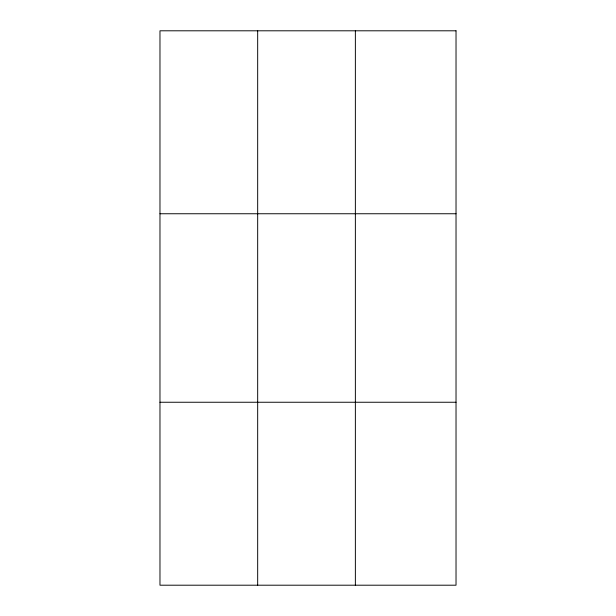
<?xml version="1.0" encoding="UTF-8"?>
<svg xmlns="http://www.w3.org/2000/svg" width="616" height="616" viewBox="0 0 616 616"><rect width="100%" height="100%" fill="white"/><g stroke="black" fill="none" stroke-linecap="round" stroke-linejoin="round"><path stroke-width="0.92" d="M257.673 585.2L257.673 30.8M355.37 585.2L355.37 30.8M159.975 213.752L456.025 213.752M159.975 402.248L456.025 402.248M456.025 30.8L456.025 585.2L159.975 585.2L159.975 30.8L456.025 30.8"/></g></svg>
